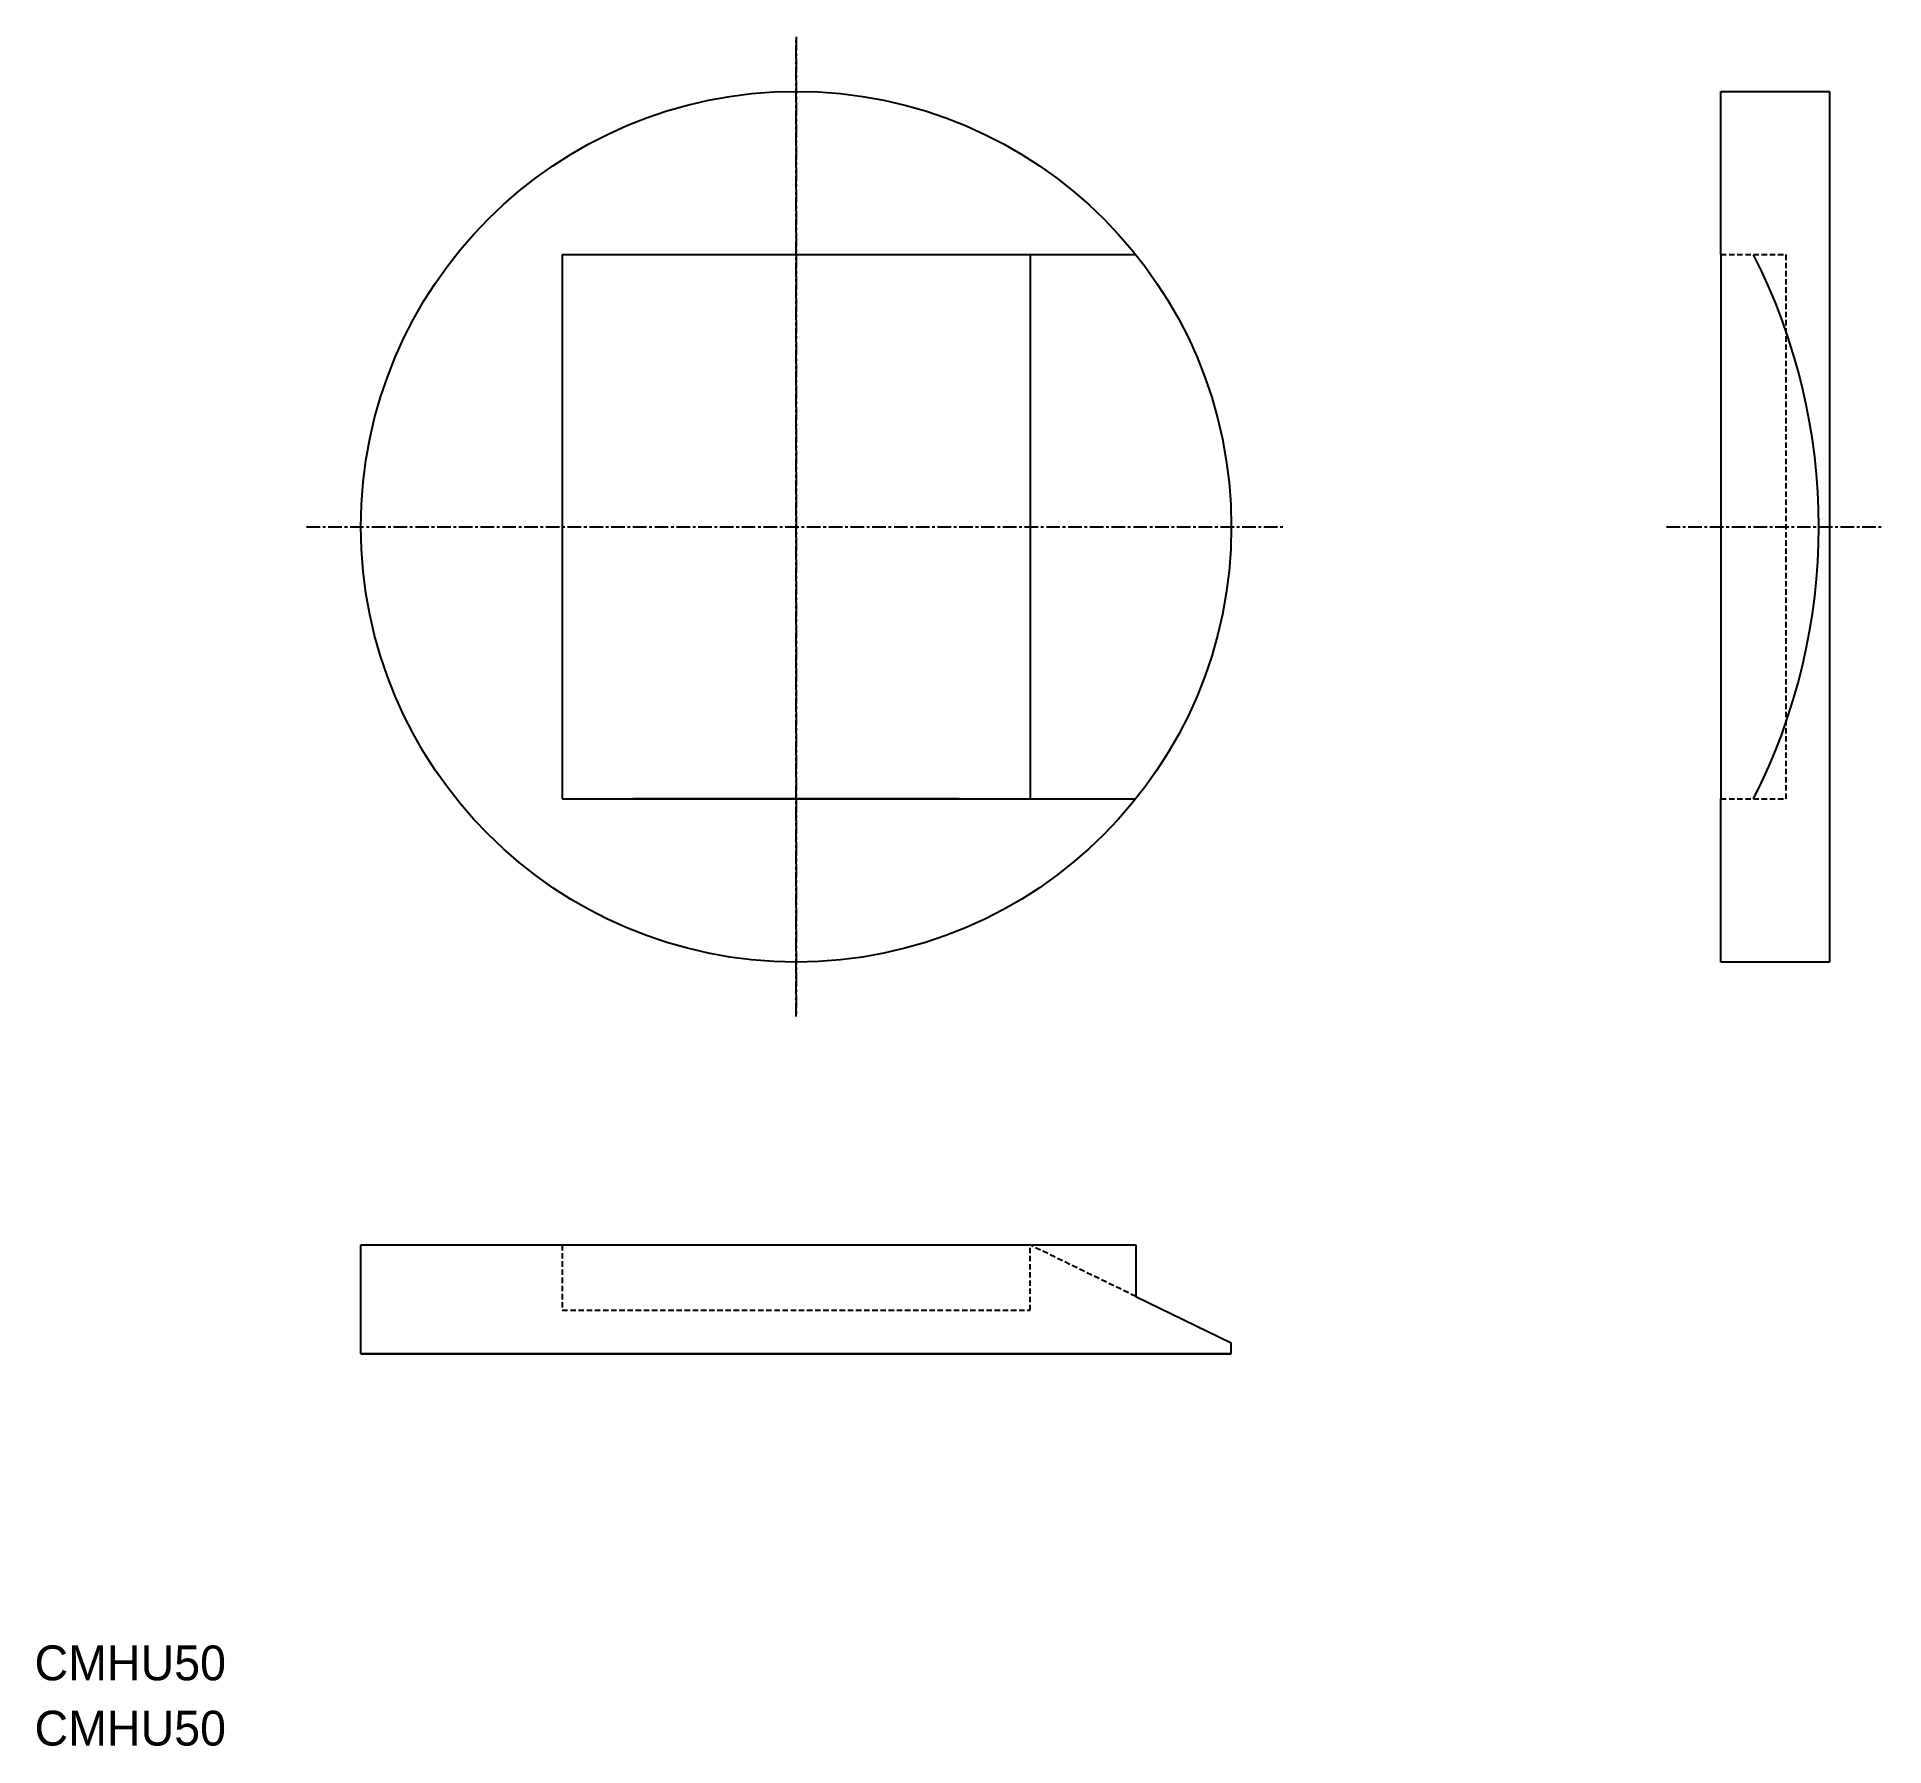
# Model space of a CAD drawing. Extents: x -3350 to -3180, y -860 to -703.
import ezdxf

# ---------------------------------------------------------------- set-up
doc = ezdxf.new("R2010")
doc.units = 0
doc.linetypes.add('CENTER', pattern=[2, 1.25, -0.25, 0.25, -0.25])
doc.linetypes.add('DASHED', pattern=[0.75, 0.5, -0.25])
doc.layers.get('0').update_dxf_attribs({"linetype": 'CONTINUOUS'})
doc.layers.add('CENTER', color=1, linetype='CENTER')

msp = doc.modelspace()

# ---------------------------------------------------------------- linework, layer by layer
at = {"color": 7, "linetype": 'CONTINUOUS'}
for p, q in [((-3195.36, -708.29), (-3185.36, -708.29)), ((-3195.36, -723.29), (-3195.36, -708.29)), ((-3185.36, -708.29), (-3185.36, -788.29)), ((-3301.86, -723.29), (-3258.86, -723.29)), ((-3301.86, -723.29), (-3301.86, -773.29)), ((-3295.36, -723.29), (-3265.36, -723.29)), ((-3258.86, -723.29), (-3249.13, -723.29)), ((-3258.86, -723.29), (-3258.86, -773.29)), ((-3195.36, -723.29), (-3195.36, -773.29)), ((-3301.86, -773.29), (-3258.86, -773.29)), ((-3265.36, -773.29), (-3295.36, -773.29)), ((-3258.86, -773.29), (-3249.13, -773.29)), ((-3195.36, -788.29), (-3195.36, -773.29)), ((-3185.36, -788.29), (-3195.36, -788.29)), ((-3320.36, -824.29), (-3320.36, -814.29)), ((-3320.36, -814.29), (-3249.13, -814.29)), ((-3320.36, -814.29), (-3301.86, -814.29)), ((-3320.36, -824.29), (-3320.36, -814.29)), ((-3315.36, -814.29), (-3301.86, -814.29)), ((-3249.13, -814.29), (-3249.13, -819.02)), ((-3249.13, -819.02), (-3240.36, -823.29)), ((-3240.36, -824.29), (-3240.36, -823.29)), ((-3240.36, -824.29), (-3320.36, -824.29)), ((-3320.36, -824.29), (-3240.36, -824.29))]:
    msp.add_line(p, q, dxfattribs=at)
at = {"color": 3, "linetype": 'DASHED'}
for p, q in [((-3195.36, -723.29), (-3189.36, -723.29)), ((-3189.36, -773.29), (-3189.36, -723.29)), ((-3195.36, -773.29), (-3189.36, -773.29)), ((-3301.86, -814.29), (-3301.86, -820.29)), ((-3249.13, -819.02), (-3258.86, -814.29)), ((-3258.86, -820.29), (-3258.86, -814.29)), ((-3301.86, -820.29), (-3258.86, -820.29))]:
    msp.add_line(p, q, dxfattribs=at)
at = {"color": 7, "linetype": 'CONTINUOUS'}
for centre, radius in [((-3280.36, -748.29), 40), ((-3195.36, -748.3), 0)]:
    msp.add_circle(centre, radius, dxfattribs=at)
msp.add_arc((-3241.44, -748.29), 55.08, 333.0085, 26.9915, dxfattribs=at)
at = {"layer": 'CENTER', "color": 1, "linetype": 'CENTER'}
for p, q in [((-3280.36, -793.29), (-3280.36, -703.29)), ((-3280.36, -703.29), (-3280.36, -793.29)), ((-3325.36, -748.29), (-3235.36, -748.29)), ((-3200.36, -748.29), (-3180.36, -748.29))]:
    msp.add_line(p, q, dxfattribs=at)

# ---------------------------------------------------------------- texts
at = {"color": 7, "linetype": 'CONTINUOUS'}
for p in [(-3350.36, -854.29), (-3350.36, -860.29)]:
    msp.add_text('CMHU50', height=3.2, dxfattribs=at).set_placement(p)

doc.saveas('drawing.dxf')
